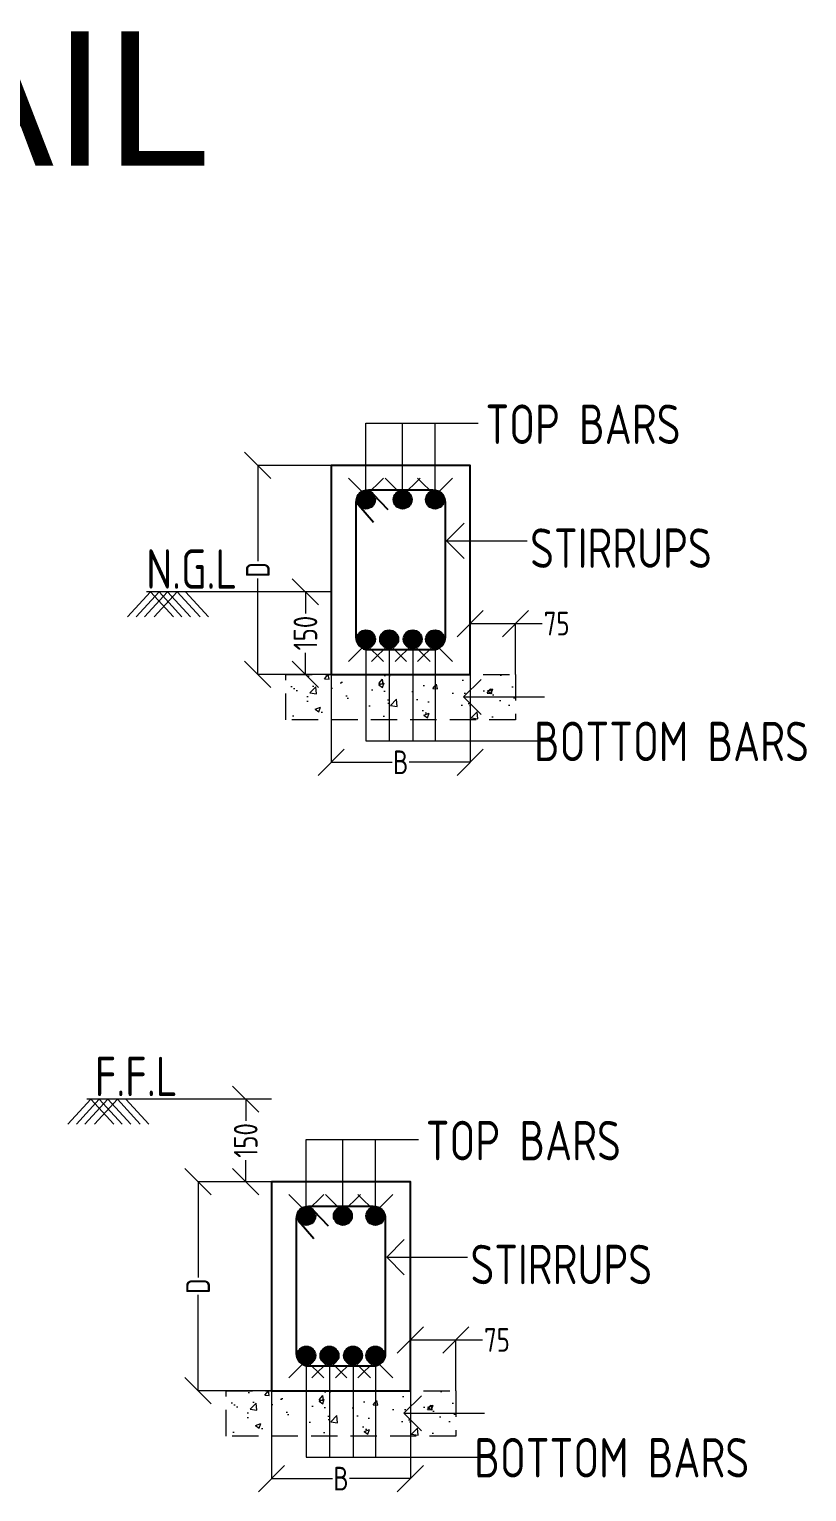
# Model space of a CAD drawing. Header units: inches. Extents: x -605 to 2991212, y -2872845 to 0.
# Drawn here: x 2548758 to 2560321, y -2730964 to -2709212 of the extents above; entities that cross this region are included whole.
import ezdxf

# ---------------------------------------------------------------- set-up
doc = ezdxf.new("R2010")
doc.units = ezdxf.units.IN
doc.header["$LTSCALE"] = 600
doc.header["$MEASUREMENT"] = 0
doc.linetypes.add('CONTINOUS', pattern=[0])
doc.linetypes.add('HIDDEN', pattern=[0.375, 0.25, -0.125])
for name, color, linetype, lineweight in [('rDIMension', 1, 'Continuous', 18), ('rPCC DASH', 9, 'HIDDEN', 15), ('rRCC 1', 3, 'Continuous', 25), ('rRCC 2', 40, 'Continuous', 15), ('rREINF 1', 1, 'Continuous', 25), ('rREINF 2', 4, 'Continuous', 25), ('rTEXT 3', 255, 'Continuous', 20)]:
    doc.layers.add(name, color=color, linetype=linetype, lineweight=lineweight)
doc.layers.add('rFOUNDATION', color=7, linetype='CONTINOUS', lineweight=15, true_color=0xd26722)
doc.styles.add('DIM', font='geniso.shx', dxfattribs={"width": 0.85})
doc.styles.get("Standard").update_dxf_attribs({"font": 'arial.ttf'})
doc.dimstyles.new('ST-100', dxfattribs={"dimscale": 100, "dimtxt": 2.5, "dimasz": 2, "dimexe": 0.18, "dimexo": 0.0625, "dimgap": 0.2, "dimtad": 0, "dimdec": 0, "dimzin": 0, "dimdsep": 46, "dimtxsty": 'DIM', "dimblk": 'OPEN90', "dimcen": 0.09, "dimclrd": 256, "dimclrt": 7, "dimadec": 0, "dimazin": 0, "dimtfac": 1, "dimtdec": 0, "dimtofl": 0, "dimtmove": 0, "dimatfit": 3, "dimldrblk": 'OPEN90', "dimfxl": 1, "dimtolj": 1, "dimtzin": 0, "dimlwd": -1, "dimarcsym": 0})
doc.dimstyles.new('ST-50', dxfattribs={"dimscale": 100, "dimtxt": 2.5, "dimasz": 2, "dimexe": 0.18, "dimexo": 0.0625, "dimgap": 0.2, "dimtad": 0, "dimdec": 0, "dimlfac": 0.5, "dimzin": 0, "dimdsep": 46, "dimtxsty": 'DIM', "dimblk": 'OPEN90', "dimcen": 0.09, "dimclrd": 256, "dimclrt": 7, "dimadec": 0, "dimazin": 0, "dimtfac": 1, "dimtdec": 0, "dimtofl": 0, "dimtmove": 0, "dimatfit": 3, "dimldrblk": 'OPEN90', "dimfxl": 1, "dimtolj": 1, "dimtzin": 0, "dimlwd": -1, "dimarcsym": 0})

# ---------------------------------------------------------------- blocks, each defined once
blk = doc.blocks.new('_Open90')
at = {"color": 0, "linetype": 'ByBlock', "lineweight": -2}
for p, q in [((-0.5, 0.5), (0, 0)), ((0, 0), (-1, 0)), ((0, 0), (-0.5, -0.5))]:
    blk.add_line(p, q, dxfattribs=at)
blk = doc.blocks.new('_Oblique')
at = {"color": 0, "lineweight": -2}
blk.add_line((-0.5, -0.5), (0.5, 0.5), dxfattribs=at)
blk = doc.blocks.new('*D2596')
at = {"layer": 'Defpoints', "color": 0}
for p in [(1440087.3, -842587.3), (1439828.5, -842876.8), (1440087.3, -842876.8)]:
    blk.add_point(p, dxfattribs=at)
at = {"layer": 'rDIMension', "color": 0, "lineweight": -2}
for p, q in [((1439828.5, -842876.8), (1439828.5, -842587.3)), ((1440087.3, -842876.8), (1440087.3, -842587.3))]:
    blk.add_line(p, q, dxfattribs=at)
at = {"layer": 'rDIMension'}
for p, q in [((1439828.5, -842587.3), (1440087.3, -842587.3)), ((1440087.3, -842587.3), (1440239.1, -842587.3))]:
    blk.add_line(p, q, dxfattribs=at)
at = {"layer": 'rDIMension', "xscale": 149.45, "yscale": 149.45, "zscale": 149.45, "rotation": 180}
blk.add_blockref('_Oblique', (1439828.5, -842587.3), dxfattribs=at)
at = {"layer": 'rDIMension', "xscale": 149.45, "yscale": 149.45, "zscale": 149.45}
blk.add_blockref('_Oblique', (1440087.3, -842587.3), dxfattribs=at)
at = {"layer": 'rDIMension', "color": 7, "insert": (1440322.2, -842587.3), "char_height": 135, "attachment_point": 5, "style": 'DIM'}
blk.add_mtext('\\A1;75', dxfattribs=at)
blk = doc.blocks.new('*D2597')
at = {"layer": 'Defpoints', "color": 0}
for p in [(1438889.1, -842406.3), (1439036.3, -842406.3), (1439115, -842876.8)]:
    blk.add_point(p, dxfattribs=at)
at = {"layer": 'rDIMension', "color": 0, "lineweight": -2}
for p, q in [((1439036.3, -842406.3), (1438889.1, -842406.3)), ((1439115, -842876.8), (1438889.1, -842876.8))]:
    blk.add_line(p, q, dxfattribs=at)
at = {"layer": 'rDIMension'}
for p, q in [((1438889.1, -842406.3), (1438889.1, -842529.7)), ((1438889.1, -842876.8), (1438889.1, -842753.4))]:
    blk.add_line(p, q, dxfattribs=at)
at = {"layer": 'rDIMension', "xscale": 149.45, "yscale": 149.45, "zscale": 149.45}
for p, rotation in [((1438889.1, -842406.3), 90), ((1438889.1, -842876.8), 270)]:
    blk.add_blockref('_Oblique', p, dxfattribs=dict(at, rotation=rotation))
at = {"layer": 'rDIMension', "color": 7, "insert": (1438889.1, -842641.5), "char_height": 135, "attachment_point": 5, "rotation": 90, "style": 'DIM'}
blk.add_mtext('\\A1;150', dxfattribs=at)
blk = doc.blocks.new('*D2598')
at = {"layer": 'Defpoints', "color": 0}
for p in [(1439036.3, -842876.8), (1439828.5, -842876.8), (1439828.5, -843378.6)]:
    blk.add_point(p, dxfattribs=at)
at = {"layer": 'rDIMension', "color": 0, "lineweight": -2}
for p, q in [((1439036.3, -842876.8), (1439036.3, -843378.6)), ((1439828.5, -842876.8), (1439828.5, -843378.6))]:
    blk.add_line(p, q, dxfattribs=at)
at = {"layer": 'rDIMension'}
for p, q in [((1439036.3, -843378.6), (1439383.7, -843378.6)), ((1439828.5, -843378.6), (1439481.1, -843378.6))]:
    blk.add_line(p, q, dxfattribs=at)
at = {"layer": 'rDIMension', "xscale": 149.45, "yscale": 149.45, "zscale": 149.45, "rotation": 180}
blk.add_blockref('_Oblique', (1439036.3, -843378.6), dxfattribs=at)
at = {"layer": 'rDIMension', "xscale": 149.45, "yscale": 149.45, "zscale": 149.45}
blk.add_blockref('_Oblique', (1439828.5, -843378.6), dxfattribs=at)
at = {"layer": 'rDIMension', "color": 7, "insert": (1439432.4, -843378.6), "char_height": 135, "attachment_point": 5, "style": 'DIM'}
blk.add_mtext('\\A1;B', dxfattribs=at)
blk = doc.blocks.new('*D2599')
at = {"layer": 'Defpoints', "color": 0}
for p in [(1439036.3, -841684.7), (1438617.4, -842876.8), (1439036.3, -842876.8)]:
    blk.add_point(p, dxfattribs=at)
at = {"layer": 'rDIMension', "color": 0, "lineweight": -2}
for p, q in [((1439036.3, -841684.7), (1438617.4, -841684.7)), ((1439036.3, -842876.8), (1438617.4, -842876.8))]:
    blk.add_line(p, q, dxfattribs=at)
at = {"layer": 'rDIMension'}
for p, q in [((1438617.4, -841684.7), (1438617.4, -842232.1)), ((1438617.4, -842876.8), (1438617.4, -842329.5))]:
    blk.add_line(p, q, dxfattribs=at)
at = {"layer": 'rDIMension', "xscale": 149.45, "yscale": 149.45, "zscale": 149.45}
for p, rotation in [((1438617.4, -841684.7), 90), ((1438617.4, -842876.8), 270)]:
    blk.add_blockref('_Oblique', p, dxfattribs=dict(at, rotation=rotation))
at = {"layer": 'rDIMension', "color": 7, "insert": (1438617.4, -842280.8), "char_height": 135, "attachment_point": 5, "rotation": 90, "style": 'DIM'}
blk.add_mtext('\\A1;D', dxfattribs=at)
blk = doc.blocks.new('*D2615')
at = {"layer": 'Defpoints', "color": 0}
for p in [(1439746.8, -846673.4), (1439488, -846962.9), (1439746.8, -846962.9)]:
    blk.add_point(p, dxfattribs=at)
at = {"layer": 'rDIMension', "color": 0, "lineweight": -2}
for p, q in [((1439488, -846962.9), (1439488, -846673.4)), ((1439746.8, -846962.9), (1439746.8, -846673.4))]:
    blk.add_line(p, q, dxfattribs=at)
at = {"layer": 'rDIMension'}
for p, q in [((1439488, -846673.4), (1439746.8, -846673.4)), ((1439746.8, -846673.4), (1439898.6, -846673.4))]:
    blk.add_line(p, q, dxfattribs=at)
at = {"layer": 'rDIMension', "xscale": 149.45, "yscale": 149.45, "zscale": 149.45, "rotation": 180}
blk.add_blockref('_Oblique', (1439488, -846673.4), dxfattribs=at)
at = {"layer": 'rDIMension', "xscale": 149.45, "yscale": 149.45, "zscale": 149.45}
blk.add_blockref('_Oblique', (1439746.8, -846673.4), dxfattribs=at)
at = {"layer": 'rDIMension', "color": 7, "insert": (1439981.7, -846673.4), "char_height": 135, "attachment_point": 5, "style": 'DIM'}
blk.add_mtext('\\A1;75', dxfattribs=at)
blk = doc.blocks.new('*D2616')
at = {"layer": 'Defpoints', "color": 0}
for p in [(1438548.7, -845300.2), (1438695.9, -845300.2), (1438695.9, -845770.8)]:
    blk.add_point(p, dxfattribs=at)
at = {"layer": 'rDIMension', "color": 0, "lineweight": -2}
for p, q in [((1438695.9, -845300.2), (1438548.7, -845300.2)), ((1438695.9, -845770.8), (1438548.7, -845770.8))]:
    blk.add_line(p, q, dxfattribs=at)
at = {"layer": 'rDIMension'}
for p, q in [((1438548.7, -845300.2), (1438548.7, -845423.6)), ((1438548.7, -845770.8), (1438548.7, -845647.3))]:
    blk.add_line(p, q, dxfattribs=at)
at = {"layer": 'rDIMension', "xscale": 149.45, "yscale": 149.45, "zscale": 149.45}
for p, rotation in [((1438548.7, -845300.2), 90), ((1438548.7, -845770.8), 270)]:
    blk.add_blockref('_Oblique', p, dxfattribs=dict(at, rotation=rotation))
at = {"layer": 'rDIMension', "color": 7, "insert": (1438548.7, -845535.5), "char_height": 135, "attachment_point": 5, "rotation": 90, "style": 'DIM'}
blk.add_mtext('\\A1;150', dxfattribs=at)
blk = doc.blocks.new('*D2617')
at = {"layer": 'Defpoints', "color": 0}
for p in [(1438695.9, -846962.9), (1439488, -846962.9), (1439488, -847464.7)]:
    blk.add_point(p, dxfattribs=at)
at = {"layer": 'rDIMension', "color": 0, "lineweight": -2}
for p, q in [((1438695.9, -846962.9), (1438695.9, -847464.7)), ((1439488, -846962.9), (1439488, -847464.7))]:
    blk.add_line(p, q, dxfattribs=at)
at = {"layer": 'rDIMension'}
for p, q in [((1438695.9, -847464.7), (1439043.2, -847464.7)), ((1439488, -847464.7), (1439140.6, -847464.7))]:
    blk.add_line(p, q, dxfattribs=at)
at = {"layer": 'rDIMension', "xscale": 149.45, "yscale": 149.45, "zscale": 149.45, "rotation": 180}
blk.add_blockref('_Oblique', (1438695.9, -847464.7), dxfattribs=at)
at = {"layer": 'rDIMension', "xscale": 149.45, "yscale": 149.45, "zscale": 149.45}
blk.add_blockref('_Oblique', (1439488, -847464.7), dxfattribs=at)
at = {"layer": 'rDIMension', "color": 7, "insert": (1439091.9, -847464.7), "char_height": 135, "attachment_point": 5, "style": 'DIM'}
blk.add_mtext('\\A1;B', dxfattribs=at)
blk = doc.blocks.new('*D2618')
at = {"layer": 'Defpoints', "color": 0}
for p in [(1438695.9, -845770.8), (1438276.9, -846962.9), (1438695.9, -846962.9)]:
    blk.add_point(p, dxfattribs=at)
at = {"layer": 'rDIMension', "color": 0, "lineweight": -2}
for p, q in [((1438695.9, -845770.8), (1438276.9, -845770.8)), ((1438695.9, -846962.9), (1438276.9, -846962.9))]:
    blk.add_line(p, q, dxfattribs=at)
at = {"layer": 'rDIMension'}
for p, q in [((1438276.9, -845770.8), (1438276.9, -846318.1)), ((1438276.9, -846962.9), (1438276.9, -846415.5))]:
    blk.add_line(p, q, dxfattribs=at)
at = {"layer": 'rDIMension', "xscale": 149.45, "yscale": 149.45, "zscale": 149.45}
for p, rotation in [((1438276.9, -845770.8), 90), ((1438276.9, -846962.9), 270)]:
    blk.add_blockref('_Oblique', p, dxfattribs=dict(at, rotation=rotation))
at = {"layer": 'rDIMension', "color": 7, "insert": (1438276.9, -846366.8), "char_height": 135, "attachment_point": 5, "rotation": 90, "style": 'DIM'}
blk.add_mtext('\\A1;D', dxfattribs=at)
blk = doc.blocks.new('TYPGB')
at = {"layer": 'rPCC DASH'}
h = blk.add_hatch(dxfattribs=at)
h.set_pattern_fill('AR-CONC', color=256, scale=43.135369)
h.set_pattern_definition([(50, (1253093.47, -884100.1), (309.39283, -27.06836), [32.35153, -355.8668]), (355, (1253093.47, -884100.1), (-59.8509, 324.46085), [25.8812, -284.69344]), (100.45144, (1253119.26, -884102.36), (249.54193, 297.3925), [27.49457, -302.44024]), (46.1842, (1253093.47, -884013.83), (460.3585, -71.39735), [48.5273, -533.8002]), (96.63564, (1253131.84, -884019.8), (403.1699, 420.1897), [41.2419, -453.6606]), (351.18416, (1253093.47, -884013.83), (403.1699, 420.1897), [38.8218, -427.0402]), (21, (1253136.6, -884035.4), (257.47806, -173.67114), [32.35153, -355.8668]), (326, (1253136.6, -884035.4), (104.95497, 312.79615), [25.8812, -284.69344]), (71.45144, (1253158.06, -884049.87), (362.433, 139.125), [27.49457, -302.44024]), (37.5, (1253093.47, -884100.1), (5.2452, 143.59499), [0, -281.2426, 0, -289.00697, 0, -285.77182]), (7.5, (1253093.47, -884100.1), (113.47602, 170.13095), [0, -164.77711, 0, -274.7723, 0, -108.9168]), (327.5, (1252997.28, -884100.1), (230.26628, -9.72913), [0, -107.83842, 0, -336.45588, 0, -446.45107]), (317.5, (1252954.15, -884100.1), (251.5595, 43.18065), [0, -140.18995, 0, -223.4412, 0, -317.04496])])
h.paths.add_polyline_path([(1440087.3, -842876.8), (1438777.5, -842876.8), (1438777.5, -843135.6), (1440087.3, -843135.6)])
h = blk.add_hatch(dxfattribs=at)
h.set_pattern_fill('AR-CONC', color=256, scale=43.135369)
h.set_pattern_definition([(50, (1252753, -888186.15), (309.39283, -27.06836), [32.35153, -355.8668]), (355, (1252753, -888186.15), (-59.8509, 324.46085), [25.8812, -284.69344]), (100.45144, (1252778.8, -888188.4), (249.54193, 297.3925), [27.49457, -302.44024]), (46.1842, (1252753, -888099.88), (460.3585, -71.39735), [48.5273, -533.8002]), (96.63564, (1252791.37, -888105.83), (403.1699, 420.1897), [41.2419, -453.6606]), (351.18416, (1252753, -888099.9), (403.1699, 420.1897), [38.8218, -427.0402]), (21, (1252796.14, -888121.45), (257.47806, -173.67114), [32.35153, -355.8668]), (326, (1252796.14, -888121.45), (104.95497, 312.79615), [25.8812, -284.69344]), (71.45144, (1252817.6, -888135.92), (362.433, 139.125), [27.49457, -302.44024]), (37.5, (1252753, -888186.15), (5.2452, 143.59499), [0, -281.2426, 0, -289.00697, 0, -285.77182]), (7.5, (1252753, -888186.15), (113.47602, 170.13095), [0, -164.77711, 0, -274.7723, 0, -108.9168]), (327.5, (1252656.81, -888186.15), (230.26628, -9.72913), [0, -107.83842, 0, -336.45588, 0, -446.45107]), (317.5, (1252613.68, -888186.15), (251.5595, 43.18065), [0, -140.18995, 0, -223.4412, 0, -317.04496])])
h.paths.add_polyline_path([(1439746.8, -846962.9), (1438437.1, -846962.9), (1438437.1, -847221.7), (1439746.8, -847221.7)])
at = {"layer": 'rREINF 2'}
h = blk.add_hatch(color=256, dxfattribs=at)
h.dxf.hatch_style = 1
h.paths.add_polyline_path([(1439286.2, -841880, 1), (1439182.7, -841880, 1)])
h = blk.add_hatch(color=256, dxfattribs=at)
h.dxf.hatch_style = 1
h.paths.add_polyline_path([(1439495.1, -841880, 1), (1439391.6, -841880, 1)])
h = blk.add_hatch(color=256, dxfattribs=at)
h.dxf.hatch_style = 1
h.paths.add_polyline_path([(1439680.5, -841880, 1), (1439577, -841880, 1)])
h = blk.add_hatch(color=256, dxfattribs=at)
h.dxf.hatch_style = 1
h.paths.add_polyline_path([(1439286.2, -842676.5, 1), (1439182.7, -842676.5, 1)])
h = blk.add_hatch(color=256, dxfattribs=at)
h.dxf.hatch_style = 1
h.paths.add_polyline_path([(1439418.4, -842676.5, 1), (1439314.9, -842676.5, 1)])
h = blk.add_hatch(color=256, dxfattribs=at)
h.dxf.hatch_style = 1
h.paths.add_polyline_path([(1439553, -842676.5, 1), (1439449.5, -842676.5, 1)])
h = blk.add_hatch(color=256, dxfattribs=at)
h.dxf.hatch_style = 1
h.paths.add_polyline_path([(1439680.5, -842676.5, 1), (1439577, -842676.5, 1)])
h = blk.add_hatch(color=256, dxfattribs=at)
h.dxf.hatch_style = 1
h.paths.add_polyline_path([(1438945.7, -845966, 1), (1438842.2, -845966, 1)])
h = blk.add_hatch(color=256, dxfattribs=at)
h.dxf.hatch_style = 1
h.paths.add_polyline_path([(1439154.7, -845966, 1), (1439051.1, -845966, 1)])
h = blk.add_hatch(color=256, dxfattribs=at)
h.dxf.hatch_style = 1
h.paths.add_polyline_path([(1439340, -845966, 1), (1439236.5, -845966, 1)])
h = blk.add_hatch(color=256, dxfattribs=at)
h.dxf.hatch_style = 1
h.paths.add_polyline_path([(1438945.7, -846762.5, 1), (1438842.2, -846762.5, 1)])
h = blk.add_hatch(color=256, dxfattribs=at)
h.dxf.hatch_style = 1
h.paths.add_polyline_path([(1439077.9, -846762.5, 1), (1438974.4, -846762.5, 1)])
h = blk.add_hatch(color=256, dxfattribs=at)
h.dxf.hatch_style = 1
h.paths.add_polyline_path([(1439212.6, -846762.5, 1), (1439109, -846762.5, 1)])
h = blk.add_hatch(color=256, dxfattribs=at)
h.dxf.hatch_style = 1
h.paths.add_polyline_path([(1439340, -846762.5, 1), (1439236.5, -846762.5, 1)])
at = {"layer": 'rDIMension'}
for p, q in [((1439036.3, -842406.3), (1437982.7, -842406.3)), ((1438695.9, -845300.2), (1437642.2, -845300.2))]:
    blk.add_line(p, q, dxfattribs=at)
at = {"layer": 'rPCC DASH'}
for points in [[(1438777.5, -842876.8), (1440087.3, -842876.8), (1440087.3, -843135.6), (1438777.5, -843135.6)], [(1438437.1, -846962.9), (1439746.8, -846962.9), (1439746.8, -847221.7), (1438437.1, -847221.7)]]:
    blk.add_lwpolyline(points, close=True, dxfattribs=at)
at = {"layer": 'rRCC 1'}
for points in [[(1439036.3, -842876.8), (1439828.5, -842876.8), (1439828.5, -841684.7), (1439036.3, -841684.7)], [(1438695.9, -846962.9), (1439488, -846962.9), (1439488, -845770.8), (1438695.9, -845770.8)]]:
    blk.add_lwpolyline(points, close=True, dxfattribs=at)
at = {"layer": 'rREINF 1'}
for p, q in [((1439193.6, -841911.8), (1439277.4, -842008)), ((1439275.3, -841848.1), (1439359, -841936.1)), ((1438853.1, -845997.8), (1438936.9, -846094.1)), ((1438934.8, -845934.2), (1439018.5, -846022.1))]:
    blk.add_line(p, q, dxfattribs=at)
for points in [[(1439248.1, -842735.7), (1439616.7, -842735.7, 0.414214), (1439687.3, -842665.1), (1439687.3, -841896.5, 0.414214), (1439616.7, -841825.9), (1439248.1, -841825.9, 0.414214), (1439177.5, -841896.5), (1439177.5, -842665.1, 0.414214)], [(1438907.6, -846821.7), (1439276.2, -846821.7, 0.414214), (1439346.8, -846751.1), (1439346.8, -845982.5, 0.414214), (1439276.2, -845911.9), (1438907.6, -845911.9, 0.414214), (1438837, -845982.5), (1438837, -846751.1, 0.414214)]]:
    blk.add_lwpolyline(points, format="xyb", close=True, dxfattribs=at)
at = {"layer": 'rREINF 2'}
for centre in [(1439234.4, -841880), (1439443.4, -841880), (1439628.7, -841880), (1439234.4, -842676.5), (1439366.6, -842676.5), (1439501.3, -842676.5), (1439628.7, -842676.5), (1438894, -845966), (1439102.9, -845966), (1439288.3, -845966), (1438894, -846762.5), (1439026.2, -846762.5), (1439160.8, -846762.5), (1439288.3, -846762.5)]:
    blk.add_circle(centre, 51.8, dxfattribs=at)
at = {"layer": 'rTEXT 3'}
for p, q in [((1438005.9, -842406.3), (1438136.4, -842548.5)), ((1437665.4, -845300.2), (1437795.9, -845442.4))]:
    blk.add_line(p, q, dxfattribs=at)
for points in [[(1438336.3, -842548.5), (1438205.8, -842406.3), (1438005.9, -842406.3), (1437875.3, -842548.5)], [(1438184.7, -842548.5), (1438054.2, -842406.3), (1437923.7, -842548.5)], [(1438233.1, -842548.5), (1438102.5, -842406.3), (1437972, -842548.5)], [(1438288, -842548.5), (1438157.5, -842406.3), (1438026.9, -842548.5)], [(1437995.9, -845442.4), (1437865.3, -845300.2), (1437665.4, -845300.2), (1437534.9, -845442.4)], [(1437844.3, -845442.4), (1437713.7, -845300.2), (1437583.2, -845442.4)], [(1437892.6, -845442.4), (1437762.1, -845300.2), (1437631.5, -845442.4)], [(1437947.5, -845442.4), (1437817, -845300.2), (1437686.5, -845442.4)]]:
    blk.add_lwpolyline(points, dxfattribs=at)
at = {"layer": 'rDIMension', "color": 7, "style": 'DIM', "width": 0.85}
for s, p in [('TOP BARS', (1439916.1, -841562.8)), ('BOTTOM BARS', (1440192.7, -843371.9)), ('TOP BARS', (1439575.6, -845648.9)), ('BOTTOM BARS', (1439852.2, -847458))]:
    blk.add_text(s, height=225, dxfattribs=at).set_placement(p)
at = {"layer": 'rDIMension', "color": 7, "char_height": 225, "style": 'DIM'}
for s, insert, attachment_point in [('\\A1;STIRRUPS', (1440171, -842044.4), 1), ('\\A1;N.G.L', (1438499.5, -842276.3), 6), ('\\A1;F.F.L', (1438159.1, -845170.3), 6), ('\\A1;STIRRUPS', (1439830.6, -846130.5), 1)]:
    blk.add_mtext(s, dxfattribs=dict(at, insert=insert, attachment_point=attachment_point))
at = {"layer": 'rDIMension', "linetype": 'ByBlock'}
for base, p1, p2, text, picture, middle in [((1438617.4, -842876.8), (1439036.3, -841684.7), (1439036.3, -842876.8), 'D', '*D2599', (1438617.4, -842280.8)), ((1438889.1, -842406.3), (1439115, -842876.8), (1439036.3, -842406.3), '150', '*D2597', (1438889.1, -842641.5)), ((1438548.7, -845300.2), (1438695.9, -845770.8), (1438695.9, -845300.2), '150', '*D2616', (1438548.7, -845535.5)), ((1438276.9, -846962.9), (1438695.9, -845770.8), (1438695.9, -846962.9), 'D', '*D2618', (1438276.9, -846366.8))]:
    dim = blk.add_linear_dim(base=base, p1=p1, p2=p2, angle=90, text=text, dimstyle='ST-100', override={"dimtxt": 1.35, "dimasz": 1.4945, "dimexe": 0, "dimexo": 0, "dimblk": 'Oblique', "dimldrblk": 'Oblique', "dimfxl": 3, "dimtfillclr": 256, "dimarcsym": 1}, dxfattribs=at)
    dim.commit()
    dim.dimension.update_dxf_attribs({"geometry": picture, "text_midpoint": middle})
for base, p1, p2, picture, middle in [((1440087.3, -842587.3), (1439828.5, -842876.8), (1440087.3, -842876.8), '*D2596', (1440322.2, -842587.3)), ((1439746.8, -846673.4), (1439488, -846962.9), (1439746.8, -846962.9), '*D2615', (1439981.7, -846673.4))]:
    dim = blk.add_linear_dim(base=base, p1=p1, p2=p2, text='75', dimstyle='ST-100', override={"dimtxt": 1.35, "dimasz": 1.4945, "dimexe": 0, "dimexo": 0, "dimblk": 'Oblique', "dimldrblk": 'Oblique', "dimfxl": 3, "dimtfillclr": 256, "dimarcsym": 1}, dxfattribs=at)
    dim.commit()
    dim.dimension.update_dxf_attribs({"geometry": picture, "text_midpoint": middle, "dimtype": 160})
for base, p1, p2, picture, middle in [((1439828.5, -843378.6), (1439036.3, -842876.8), (1439828.5, -842876.8), '*D2598', (1439432.4, -843378.6)), ((1439488, -847464.7), (1438695.9, -846962.9), (1439488, -846962.9), '*D2617', (1439091.9, -847464.7))]:
    dim = blk.add_linear_dim(base=base, p1=p1, p2=p2, text='B', dimstyle='ST-100', override={"dimtxt": 1.35, "dimasz": 1.4945, "dimexe": 0, "dimexo": 0, "dimblk": 'Oblique', "dimldrblk": 'Oblique', "dimfxl": 3, "dimtfillclr": 256, "dimarcsym": 1}, dxfattribs=at)
    dim.commit()
    dim.dimension.update_dxf_attribs({"geometry": picture, "text_midpoint": middle})
at = {"layer": 'rDIMension'}
for points in [[(1439234.4, -841857.3), (1439234.4, -841443.1), (1439856.7, -841443.1)], [(1439443.4, -841857.3), (1439443.4, -841443.1), (1439847.3, -841443.1)], [(1439628.7, -841857.3), (1439628.7, -841443.1), (1439874, -841443.1)], [(1439693.7, -842115.3), (1440153.8, -842115.3)], [(1439234.4, -842704.3), (1439234.4, -843255.4), (1440213.5, -843255.4)], [(1439366.6, -842704.3), (1439366.6, -843255.4), (1439951.4, -843255.4)], [(1439501.3, -842704.3), (1439501.3, -843255.4), (1440086, -843255.4)], [(1439628.7, -842704.3), (1439628.7, -843255.4), (1440213.5, -843255.4)], [(1439791.7, -843005.9), (1440251.9, -843005.9)], [(1438894, -845943.3), (1438894, -845529.2), (1439516.3, -845529.2)], [(1439102.9, -845943.3), (1439102.9, -845529.2), (1439506.9, -845529.2)], [(1439288.3, -845943.3), (1439288.3, -845529.2), (1439533.5, -845529.2)], [(1439353.2, -846201.4), (1439813.3, -846201.4)], [(1438894, -846790.3), (1438894, -847341.4), (1439873, -847341.4)], [(1439026.2, -846790.3), (1439026.2, -847341.4), (1439610.9, -847341.4)], [(1439160.8, -846790.3), (1439160.8, -847341.4), (1439745.6, -847341.4)], [(1439288.3, -846790.3), (1439288.3, -847341.4), (1439873, -847341.4)], [(1439451.3, -847092), (1439911.4, -847092)]]:
    blk.add_leader(points, dimstyle='ST-50', dxfattribs=at)

msp = doc.modelspace()

# ---------------------------------------------------------------- block references
at = {"layer": 'rFOUNDATION', "linetype": 'ByBlock', "xscale": 2.607453755915113, "yscale": 2.607453755915113, "zscale": 2.607453755915113}
msp.add_blockref('TYPGB', (-1198972, -521044.3), dxfattribs=at)

# ---------------------------------------------------------------- texts
at = {"layer": 'rRCC 2'}
msp.add_text('FACTORY GB LAYOUT DETAIL', height=2000, dxfattribs=at).set_placement((2510781.9, -2711241.5))

doc.saveas('drawing.dxf')
